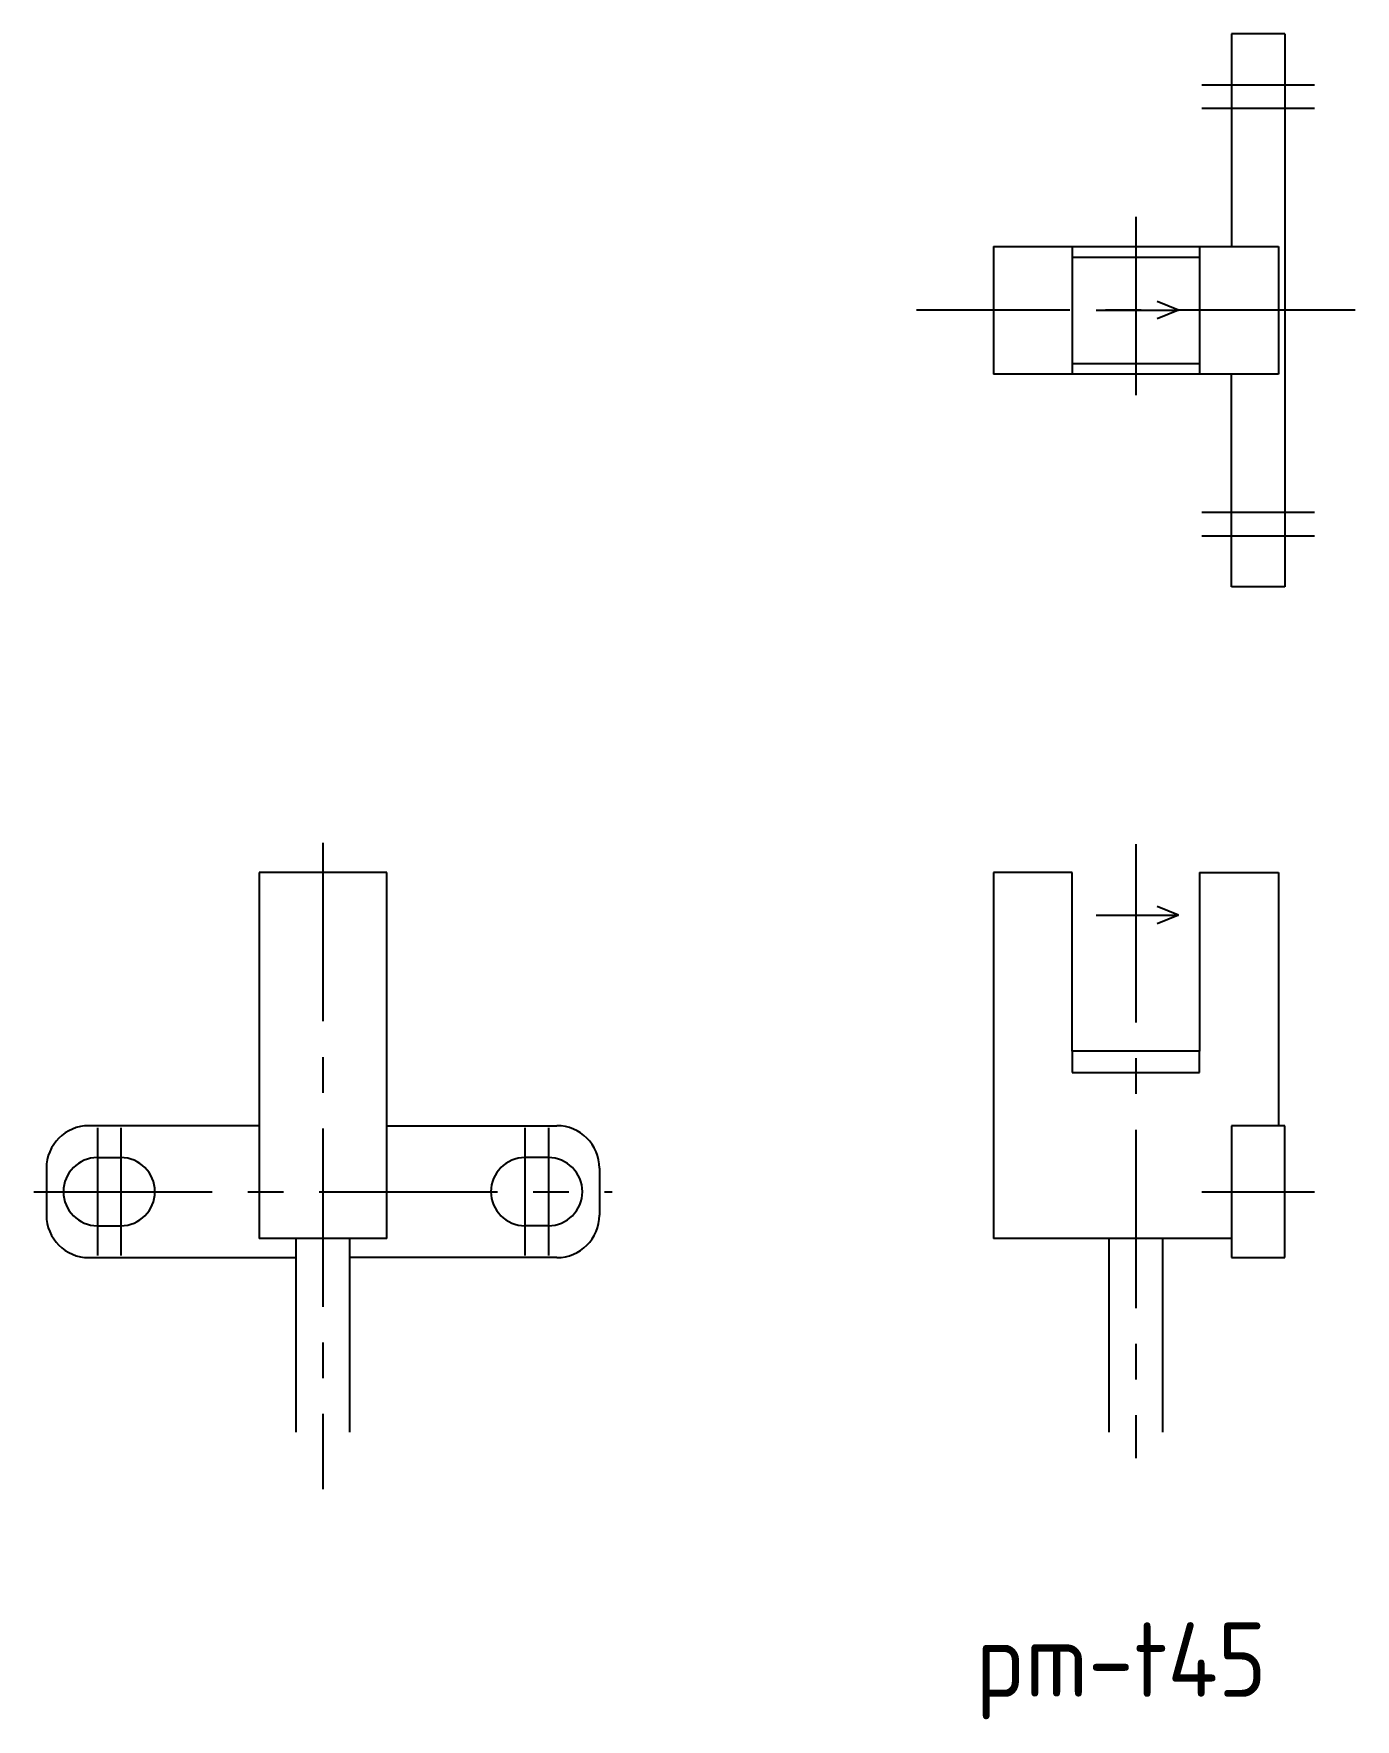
# Model space of a CAD drawing. Extents: x -164.8 to -102.7, y 448.8 to 528.
import ezdxf

# ---------------------------------------------------------------- set-up
doc = ezdxf.new("R2010")
doc.units = 0
doc.linetypes.add('CENTER', pattern=[13.421505, 8.388441, -1.677688, 1.677688, -1.677688])
doc.layers.get('0').update_dxf_attribs({"linetype": 'CONTINUOUS'})
doc.styles.get("Standard").update_dxf_attribs({"font": 'isocp.shx', "bigfont": 'extfont.shx'})

# ---------------------------------------------------------------- blocks, each defined once
blk = doc.blocks.new('*U3')
at = {"color": 2}
blk.add_text('pm-t45', height=3.5, dxfattribs=at).set_placement((-120.564, 449.849))

msp = doc.modelspace()

# ---------------------------------------------------------------- linework, layer by layer
at = {"color": 7, "linetype": 'CONTINUOUS'}
for p, q in [((-106.025, 528.038), (-108.525, 528.038)), ((-108.525, 528.038), (-108.525, 518.038)), ((-106.025, 528.038), (-106.025, 502.038)), ((-119.725, 518.038), (-106.325, 518.038)), ((-119.725, 518.038), (-119.725, 512.038)), ((-116.025, 518.038), (-116.025, 512.038)), ((-116.025, 517.538), (-110.025, 517.538)), ((-110.025, 518.038), (-110.025, 512.038)), ((-106.325, 518.038), (-106.325, 512.038)), ((-106.325, 512.038), (-119.725, 512.038)), ((-116.025, 512.538), (-110.025, 512.538)), ((-108.525, 502.038), (-108.525, 512.038)), ((-106.025, 502.038), (-108.525, 502.038)), ((-148.249, 488.598), (-154.249, 488.598)), ((-154.249, 488.598), (-154.249, 471.398)), ((-148.249, 471.398), (-148.249, 488.598)), ((-116.025, 488.598), (-119.725, 488.598)), ((-119.725, 488.598), (-119.725, 471.398)), ((-116.025, 480.198), (-116.025, 488.598)), ((-110.025, 488.598), (-110.025, 480.198)), ((-110.025, 488.598), (-106.325, 488.598)), ((-106.325, 488.598), (-106.325, 476.698)), ((-110.025, 480.198), (-116.025, 480.198)), ((-116.025, 480.198), (-116.025, 479.198)), ((-110.025, 479.198), (-110.025, 480.198)), ((-116.025, 479.198), (-110.025, 479.198)), ((-154.249, 476.698), (-162.249, 476.698)), ((-148.249, 476.698), (-140.249, 476.698)), ((-106.025, 476.698), (-108.525, 476.698)), ((-108.525, 476.698), (-108.525, 470.498)), ((-106.025, 470.498), (-106.025, 476.698)), ((-164.249, 474.698), (-164.249, 472.498)), ((-161.849, 475.198), (-160.749, 475.198)), ((-140.649, 475.198), (-141.749, 475.198)), ((-138.249, 474.698), (-138.249, 472.498)), ((-161.849, 471.998), (-160.749, 471.998)), ((-140.649, 471.998), (-141.749, 471.998)), ((-148.249, 471.398), (-154.249, 471.398)), ((-152.499, 462.298), (-152.499, 471.398)), ((-149.999, 471.398), (-149.999, 462.298)), ((-108.525, 471.398), (-119.725, 471.398)), ((-114.275, 462.298), (-114.275, 471.398)), ((-111.775, 471.398), (-111.775, 462.298)), ((-162.249, 470.498), (-152.499, 470.498)), ((-140.249, 470.498), (-149.999, 470.498)), ((-108.525, 470.498), (-106.025, 470.498))]:
    msp.add_line(p, q, dxfattribs=at)
at = {"color": 4, "linetype": 'CENTER'}
for p, q in [((-109.922, 525.638), (-104.628, 525.638)), ((-109.922, 524.538), (-104.628, 524.538)), ((-113.025, 519.435), (-113.025, 510.641)), ((-102.707, 515.038), (-123.342, 515.038)), ((-109.922, 505.538), (-104.628, 505.538)), ((-109.922, 504.438), (-104.628, 504.438)), ((-151.249, 489.995), (-151.249, 459.611)), ((-113.025, 489.934), (-113.025, 461.064)), ((-161.849, 476.595), (-161.849, 470.601)), ((-160.749, 476.595), (-160.749, 470.601)), ((-141.749, 476.595), (-141.749, 470.601)), ((-140.649, 476.595), (-140.649, 470.601)), ((-164.846, 473.598), (-137.652, 473.598)), ((-109.922, 473.598), (-104.628, 473.598))]:
    msp.add_line(p, q, dxfattribs=at)
at = {"color": 4, "linetype": 'CONTINUOUS'}
for p, q in [((-111.025, 515.038), (-112.025, 515.443)), ((-114.895, 515.038), (-111.025, 515.038)), ((-111.025, 515.038), (-112.025, 514.634)), ((-114.895, 486.598), (-111.025, 486.598)), ((-111.025, 486.598), (-112.025, 487.002)), ((-111.025, 486.598), (-112.025, 486.194))]:
    msp.add_line(p, q, dxfattribs=at)
at = {"color": 7, "linetype": 'CONTINUOUS'}
for centre, radius, start, end in [((-162.249, 474.698), 2, 90, 180), ((-140.249, 474.698), 2, 0, 90), ((-161.849, 473.598), 1.6, 90, 270), ((-160.749, 473.598), 1.6, 270, 90), ((-141.749, 473.598), 1.6, 90, 270), ((-140.649, 473.598), 1.6, 270, 90), ((-162.249, 472.498), 2, 180, 270), ((-140.249, 472.498), 2, 270, 0)]:
    msp.add_arc(centre, radius, start, end, dxfattribs=at)

# ---------------------------------------------------------------- block references
msp.add_blockref('*U3', (0, 0))

doc.saveas('drawing.dxf')
